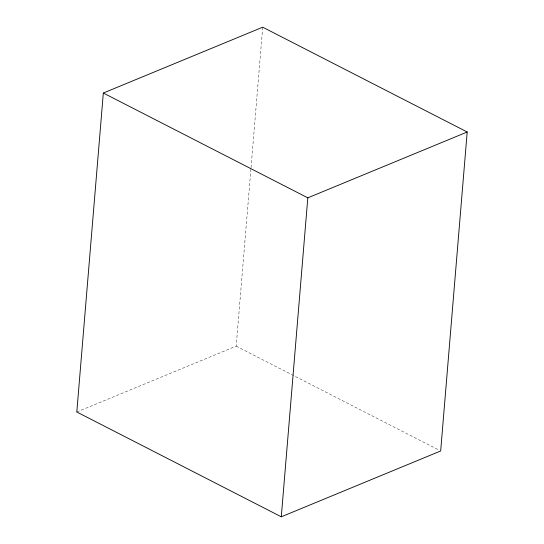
<?xml version="1.0" encoding="UTF-8"?>
<svg xmlns="http://www.w3.org/2000/svg" width="544" height="544" viewBox="0 0 544 544"><rect width="100%" height="100%" fill="white"/><g stroke="black" fill="none" stroke-linecap="round" stroke-linejoin="round"><path stroke-width="0.41" stroke-dasharray="2.72 2.04" d="M76.806 411.998L236.191 346.161L250.961 168.49M251.036 167.647L262.711 27.2M236.191 346.161L439.164 450.194"/><path stroke-width="0.82" d="M103.326 93.031L76.806 411.998L281.289 516.8L440.674 450.969L467.194 132.002L262.711 27.2L103.326 93.031L307.809 197.839L467.194 132.002M281.289 516.8L307.809 197.839"/></g></svg>
